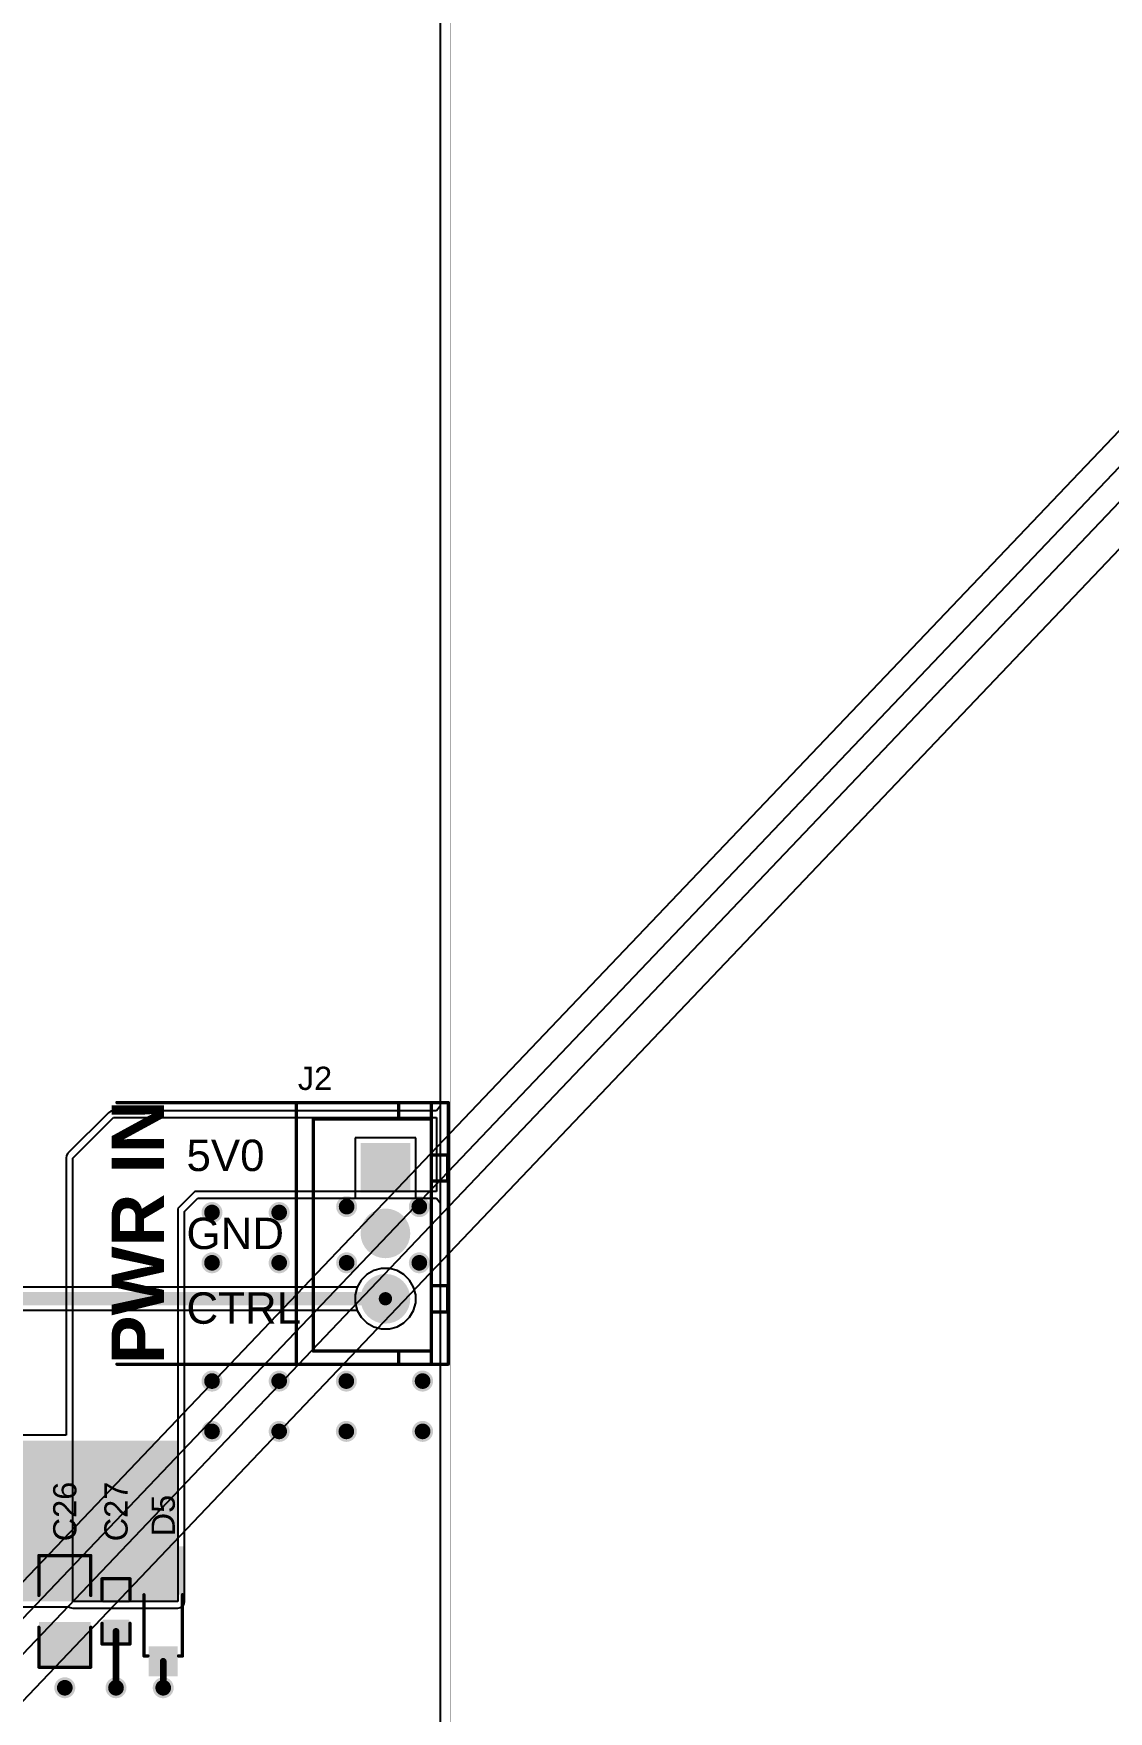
# Model space of a CAD drawing. Header units: inches. Extents: x 0 to 207, y -1 to 213.
# Drawn here: x 4.633 to 6.25, y 0.55 to 3.075 of the extents above; entities that cross this region are included whole.
import ezdxf

# ---------------------------------------------------------------- set-up
doc = ezdxf.new("R2010")
doc.units = ezdxf.units.IN
doc.header["$MEASUREMENT"] = 0
for name, color, linetype in [('Board Outline', 216, 'Continuous'), ('Bottom Layer', 5, 'Continuous'), ('Bottom Solder', 6, 'Continuous'), ('Multi-Layer', 9, 'Continuous'), ('Pad Holes', 156, 'Continuous'), ('Top Layer', 1, 'Continuous'), ('Top Overlay', 2, 'Continuous'), ('Top Paste', 8, 'Continuous'), ('Top Solder', 216, 'Continuous'), ('Via Holes', 16, 'Continuous')]:
    doc.layers.add(name, color=color, linetype=linetype)
doc.styles.add('Arial', font='', dxfattribs={"height": 0.2})
doc.styles.add('Arial_Bold', font='', dxfattribs={"height": 0.2})
doc.styles.get('Arial').set_extended_font_data('Arial')
doc.styles.get('Arial_Bold').set_extended_font_data('Arial', bold=True)

# ---------------------------------------------------------------- blocks, each defined once
blk = doc.blocks.new('13_WQFN_HR__3_2__3')
at = {"layer": 'Top Solder'}
for p in [(-0.0226, 0.0713), (-0.0215, -0.0363), (0.0297, 0.071), (0.0464, -0.0363)]:
    blk.add_line(p, (202.4059, 212.697), dxfattribs=at)
blk = doc.blocks.new('XH_3A_41')
at = {"layer": 'Bottom Layer'}
h = blk.add_hatch(color=5, dxfattribs=at)
edge = h.paths.add_edge_path()
edge.add_arc((-0.098425, 0), 0.035433, 0, 360)
h = blk.add_hatch(color=5, dxfattribs=at)
edge = h.paths.add_edge_path()
edge.add_arc((0, 0), 0.035433, 0, 360)
blk.add_hatch(color=5, dxfattribs=at).paths.add_polyline_path([(0.062992, 0.035433), (0.133858, 0.035433), (0.133858, -0.035433), (0.062992, -0.035433)])
at = {"layer": 'Bottom Solder'}
h = blk.add_hatch(color=6, dxfattribs=at)
edge = h.paths.add_edge_path()
edge.add_arc((-0.098425, 0), 0.037402, 0, 360)
h = blk.add_hatch(color=6, dxfattribs=at)
edge = h.paths.add_edge_path()
edge.add_arc((0, 0), 0.037402, 0, 360)
blk.add_hatch(color=6, dxfattribs=at).paths.add_polyline_path([(0.061023, 0.037402), (0.135827, 0.037402), (0.135827, -0.037402), (0.061023, -0.037402)])
at = {"layer": 'Multi-Layer'}
h = blk.add_hatch(color=9, dxfattribs=at)
edge = h.paths.add_edge_path()
edge.add_arc((-0.098425, 0), 0.035433, 0, 360)
h = blk.add_hatch(color=9, dxfattribs=at)
edge = h.paths.add_edge_path()
edge.add_arc((0, 0), 0.035433, 0, 360)
blk.add_hatch(color=9, dxfattribs=at).paths.add_polyline_path([(0.062992, 0.035433), (0.133858, 0.035433), (0.133858, -0.035433), (0.062992, -0.035433)])
at = {"layer": 'Pad Holes'}
h = blk.add_hatch(color=7, dxfattribs=at)
edge = h.paths.add_edge_path()
edge.add_arc((-0.098425, 0), 0.019685, 0, 360)
h = blk.add_hatch(color=7, dxfattribs=at)
edge = h.paths.add_edge_path()
edge.add_arc((0, 0), 0.019685, 0, 360)
h = blk.add_hatch(color=7, dxfattribs=at)
edge = h.paths.add_edge_path()
edge.add_arc((0.098425, 0), 0.019685, 0, 360)
at = {"layer": 'Top Layer'}
h = blk.add_hatch(color=1, dxfattribs=at)
edge = h.paths.add_edge_path()
edge.add_arc((-0.098425, 0), 0.035433, 0, 360)
h = blk.add_hatch(color=1, dxfattribs=at)
edge = h.paths.add_edge_path()
edge.add_arc((0, 0), 0.035433, 0, 360)
blk.add_hatch(color=1, dxfattribs=at).paths.add_polyline_path([(0.062992, 0.035433), (0.133858, 0.035433), (0.133858, -0.035433), (0.062992, -0.035433)])
at = {"layer": 'Top Solder'}
h = blk.add_hatch(color=216, dxfattribs=at)
edge = h.paths.add_edge_path()
edge.add_arc((-0.098425, 0), 0.037402, 0, 360)
h = blk.add_hatch(color=216, dxfattribs=at)
edge = h.paths.add_edge_path()
edge.add_arc((0, 0), 0.037402, 0, 360)
blk.add_hatch(color=216, dxfattribs=at).paths.add_polyline_path([(0.061023, 0.037402), (0.135827, 0.037402), (0.135827, -0.037402), (0.061023, -0.037402)])
at = {"layer": 'Top Overlay'}
for points in [[(-0.19685, 0.133858, 0.005, 0.005, 0), (-0.19685, -0.094488, 0.005, 0.005, 0)], [(-0.19685, 0.133858, 0.005, 0.005, 0), (0.196851, 0.133858, 0.005, 0.005, 0)], [(0.196851, 0.133858, 0.005, 0.005, 0), (0.196851, -0.094488, 0.005, 0.005, 0)], [(-0.177165, 0.10827, 0.005, 0.005, 0), (0.172245, 0.10827, 0.005, 0.005, 0)], [(-0.177165, 0.10827, 0.005, 0.005, 0), (-0.177165, -0.0689, 0.005, 0.005, 0)], [(0.172245, 0.10827, 0.005, 0.005, 0), (0.172245, -0.0689, 0.005, 0.005, 0)], [(-0.196845, -0.01969, 0.005, 0.005, 0), (-0.177155, -0.01969, 0.005, 0.005, 0)], [(-0.196845, -0.01969, 0.005, 0.005, 0), (-0.196845, -0.0689, 0.005, 0.005, 0)], [(-0.177155, -0.01969, 0.005, 0.005, 0), (-0.177155, -0.0689, 0.005, 0.005, 0)], [(0.172245, -0.01969, 0.005, 0.005, 0), (0.196855, -0.01969, 0.005, 0.005, 0)], [(0.172245, -0.01969, 0.005, 0.005, 0), (0.172245, -0.0689, 0.005, 0.005, 0)], [(0.196855, -0.01969, 0.005, 0.005, 0), (0.196855, -0.0689, 0.005, 0.005, 0)], [(-0.196845, -0.0689, 0.005, 0.005, 0), (-0.177155, -0.0689, 0.005, 0.005, 0)], [(-0.177165, -0.0689, 0.005, 0.005, 0), (0.172245, -0.0689, 0.005, 0.005, 0)], [(-0.118105, -0.0689, 0.005, 0.005, 0), (-0.078735, -0.0689, 0.005, 0.005, 0)], [(-0.118105, -0.0689, 0.005, 0.005, 0), (-0.118105, -0.09351, 0.005, 0.005, 0)], [(-0.078735, -0.0689, 0.005, 0.005, 0), (-0.078735, -0.09351, 0.005, 0.005, 0)], [(0.078745, -0.0689, 0.005, 0.005, 0), (0.118115, -0.0689, 0.005, 0.005, 0)], [(0.078745, -0.0689, 0.005, 0.005, 0), (0.078745, -0.09351, 0.005, 0.005, 0)], [(0.118115, -0.0689, 0.005, 0.005, 0), (0.118115, -0.09351, 0.005, 0.005, 0)], [(0.172245, -0.0689, 0.005, 0.005, 0), (0.196855, -0.0689, 0.005, 0.005, 0)], [(-0.19685, -0.094488, 0.005, 0.005, 0), (0.196851, -0.094488, 0.005, 0.005, 0)], [(-0.118105, -0.09351, 0.005, 0.005, 0), (-0.078735, -0.09351, 0.005, 0.005, 0)], [(0.078745, -0.09351, 0.005, 0.005, 0), (0.118115, -0.09351, 0.005, 0.005, 0)]]:
    blk.add_lwpolyline(points, format="xyseb", dxfattribs=at)
for points in [[(-0.1981, 0.133858, 0.0025, 0.0025, 1), (-0.1956, 0.133858, 0.0025, 0.0025, 1)], [(-0.1981, 0.133858, 0.0025, 0.0025, 1), (-0.1956, 0.133858, 0.0025, 0.0025, 1)], [(0.195601, 0.133858, 0.0025, 0.0025, 1), (0.198101, 0.133858, 0.0025, 0.0025, 1)], [(0.195601, 0.133858, 0.0025, 0.0025, 1), (0.198101, 0.133858, 0.0025, 0.0025, 1)], [(-0.178415, 0.10827, 0.0025, 0.0025, 1), (-0.175915, 0.10827, 0.0025, 0.0025, 1)], [(-0.178415, 0.10827, 0.0025, 0.0025, 1), (-0.175915, 0.10827, 0.0025, 0.0025, 1)], [(0.170995, 0.10827, 0.0025, 0.0025, 1), (0.173495, 0.10827, 0.0025, 0.0025, 1)], [(0.170995, 0.10827, 0.0025, 0.0025, 1), (0.173495, 0.10827, 0.0025, 0.0025, 1)], [(-0.198095, -0.01969, 0.0025, 0.0025, 1), (-0.195595, -0.01969, 0.0025, 0.0025, 1)], [(-0.198095, -0.01969, 0.0025, 0.0025, 1), (-0.195595, -0.01969, 0.0025, 0.0025, 1)], [(-0.178405, -0.01969, 0.0025, 0.0025, 1), (-0.175905, -0.01969, 0.0025, 0.0025, 1)], [(-0.178405, -0.01969, 0.0025, 0.0025, 1), (-0.175905, -0.01969, 0.0025, 0.0025, 1)], [(0.170995, -0.01969, 0.0025, 0.0025, 1), (0.173495, -0.01969, 0.0025, 0.0025, 1)], [(0.170995, -0.01969, 0.0025, 0.0025, 1), (0.173495, -0.01969, 0.0025, 0.0025, 1)], [(0.195605, -0.01969, 0.0025, 0.0025, 1), (0.198105, -0.01969, 0.0025, 0.0025, 1)], [(0.195605, -0.01969, 0.0025, 0.0025, 1), (0.198105, -0.01969, 0.0025, 0.0025, 1)], [(-0.198095, -0.0689, 0.0025, 0.0025, 1), (-0.195595, -0.0689, 0.0025, 0.0025, 1)], [(-0.198095, -0.0689, 0.0025, 0.0025, 1), (-0.195595, -0.0689, 0.0025, 0.0025, 1)], [(-0.178415, -0.0689, 0.0025, 0.0025, 1), (-0.175915, -0.0689, 0.0025, 0.0025, 1)], [(-0.178415, -0.0689, 0.0025, 0.0025, 1), (-0.175915, -0.0689, 0.0025, 0.0025, 1)], [(-0.178405, -0.0689, 0.0025, 0.0025, 1), (-0.175905, -0.0689, 0.0025, 0.0025, 1)], [(-0.178405, -0.0689, 0.0025, 0.0025, 1), (-0.175905, -0.0689, 0.0025, 0.0025, 1)], [(-0.119355, -0.0689, 0.0025, 0.0025, 1), (-0.116855, -0.0689, 0.0025, 0.0025, 1)], [(-0.119355, -0.0689, 0.0025, 0.0025, 1), (-0.116855, -0.0689, 0.0025, 0.0025, 1)], [(-0.079985, -0.0689, 0.0025, 0.0025, 1), (-0.077485, -0.0689, 0.0025, 0.0025, 1)], [(-0.079985, -0.0689, 0.0025, 0.0025, 1), (-0.077485, -0.0689, 0.0025, 0.0025, 1)], [(0.077495, -0.0689, 0.0025, 0.0025, 1), (0.079995, -0.0689, 0.0025, 0.0025, 1)], [(0.077495, -0.0689, 0.0025, 0.0025, 1), (0.079995, -0.0689, 0.0025, 0.0025, 1)], [(0.116865, -0.0689, 0.0025, 0.0025, 1), (0.119365, -0.0689, 0.0025, 0.0025, 1)], [(0.116865, -0.0689, 0.0025, 0.0025, 1), (0.119365, -0.0689, 0.0025, 0.0025, 1)], [(0.170995, -0.0689, 0.0025, 0.0025, 1), (0.173495, -0.0689, 0.0025, 0.0025, 1)], [(0.170995, -0.0689, 0.0025, 0.0025, 1), (0.173495, -0.0689, 0.0025, 0.0025, 1)], [(0.170995, -0.0689, 0.0025, 0.0025, 1), (0.173495, -0.0689, 0.0025, 0.0025, 1)], [(0.170995, -0.0689, 0.0025, 0.0025, 1), (0.173495, -0.0689, 0.0025, 0.0025, 1)], [(0.195605, -0.0689, 0.0025, 0.0025, 1), (0.198105, -0.0689, 0.0025, 0.0025, 1)], [(0.195605, -0.0689, 0.0025, 0.0025, 1), (0.198105, -0.0689, 0.0025, 0.0025, 1)], [(-0.1981, -0.094488, 0.0025, 0.0025, 1), (-0.1956, -0.094488, 0.0025, 0.0025, 1)], [(-0.1981, -0.094488, 0.0025, 0.0025, 1), (-0.1956, -0.094488, 0.0025, 0.0025, 1)], [(-0.119355, -0.09351, 0.0025, 0.0025, 1), (-0.116855, -0.09351, 0.0025, 0.0025, 1)], [(-0.119355, -0.09351, 0.0025, 0.0025, 1), (-0.116855, -0.09351, 0.0025, 0.0025, 1)], [(-0.079985, -0.09351, 0.0025, 0.0025, 1), (-0.077485, -0.09351, 0.0025, 0.0025, 1)], [(-0.079985, -0.09351, 0.0025, 0.0025, 1), (-0.077485, -0.09351, 0.0025, 0.0025, 1)], [(0.077495, -0.09351, 0.0025, 0.0025, 1), (0.079995, -0.09351, 0.0025, 0.0025, 1)], [(0.077495, -0.09351, 0.0025, 0.0025, 1), (0.079995, -0.09351, 0.0025, 0.0025, 1)], [(0.116865, -0.09351, 0.0025, 0.0025, 1), (0.119365, -0.09351, 0.0025, 0.0025, 1)], [(0.116865, -0.09351, 0.0025, 0.0025, 1), (0.119365, -0.09351, 0.0025, 0.0025, 1)], [(0.195601, -0.094488, 0.0025, 0.0025, 1), (0.198101, -0.094488, 0.0025, 0.0025, 1)], [(0.195601, -0.094488, 0.0025, 0.0025, 1), (0.198101, -0.094488, 0.0025, 0.0025, 1)]]:
    blk.add_lwpolyline(points, format="xyseb", close=True, dxfattribs=at)
blk = doc.blocks.new('SOD_123_44')
at = {"layer": 'Top Layer'}
for points in [[(-0.0433, 0.0177), (-0.0433, -0.0177), (-0.0807, -0.0177), (-0.0807, 0.0177)], [(0.0807, 0.0177), (0.0807, -0.0177), (0.0433, -0.0177), (0.0433, 0.0177)]]:
    blk.add_hatch(color=1, dxfattribs=at).paths.add_polyline_path(points)
at = {"layer": 'Top Overlay'}
for points in [[(0.038, 0.02), (0.111, 0.02), (0.111, 0.0315), (0.038, 0.0315)], [(0.0834, -0.031), (0.111, -0.031), (0.111, 0.031), (0.0834, 0.031)], [(0.038, -0.0315), (0.111, -0.0315), (0.111, -0.02), (0.038, -0.02)]]:
    blk.add_hatch(color=2, dxfattribs=at).paths.add_polyline_path(points)
at = {"layer": 'Top Paste'}
for points in [[(-0.0433, 0.0177), (-0.0433, -0.0177), (-0.0807, -0.0177), (-0.0807, 0.0177)], [(0.0807, 0.0177), (0.0807, -0.0177), (0.0433, -0.0177), (0.0433, 0.0177)]]:
    blk.add_hatch(color=8, dxfattribs=at).paths.add_polyline_path(points)
at = {"layer": 'Top Solder'}
for points in [[(-0.0393, 0.0217), (-0.0393, -0.0217), (-0.0847, -0.0217), (-0.0847, 0.0217)], [(0.0847, 0.0217), (0.0847, -0.0217), (0.0393, -0.0217), (0.0393, 0.0217)]]:
    blk.add_hatch(color=216, dxfattribs=at).paths.add_polyline_path(points)
at = {"layer": 'Top Overlay'}
for points in [[(-0.054, 0.029, 0.005, 0.005, 0), (-0.054, 0.023, 0.005, 0.005, 0)], [(-0.054, 0.029, 0.005, 0.005, 0), (0.038, 0.029, 0.005, 0.005, 0)], [(-0.054, -0.023, 0.005, 0.005, 0), (-0.054, -0.029, 0.005, 0.005, 0)], [(-0.054, -0.029, 0.005, 0.005, 0), (0.038, -0.029, 0.005, 0.005, 0)]]:
    blk.add_lwpolyline(points, format="xyseb", dxfattribs=at)
for points in [[(-0.0552, 0.029, 0.0025, 0.0025, 1), (-0.0527, 0.029, 0.0025, 0.0025, 1)], [(-0.0552, 0.029, 0.0025, 0.0025, 1), (-0.0527, 0.029, 0.0025, 0.0025, 1)], [(-0.0552, 0.023, 0.0025, 0.0025, 1), (-0.0527, 0.023, 0.0025, 0.0025, 1)], [(0.0368, 0.029, 0.0025, 0.0025, 1), (0.0393, 0.029, 0.0025, 0.0025, 1)], [(-0.0552, -0.023, 0.0025, 0.0025, 1), (-0.0527, -0.023, 0.0025, 0.0025, 1)], [(-0.0552, -0.029, 0.0025, 0.0025, 1), (-0.0527, -0.029, 0.0025, 0.0025, 1)], [(-0.0552, -0.029, 0.0025, 0.0025, 1), (-0.0527, -0.029, 0.0025, 0.0025, 1)], [(0.0368, -0.029, 0.0025, 0.0025, 1), (0.0393, -0.029, 0.0025, 0.0025, 1)]]:
    blk.add_lwpolyline(points, format="xyseb", close=True, dxfattribs=at)
blk = doc.blocks.new('C___0603_51')
at = {"layer": 'Top Layer'}
for points in [[(-0.015, 0.0175), (-0.015, -0.0175), (-0.045, -0.0175), (-0.045, 0.0175)], [(0.045, 0.0175), (0.045, -0.0175), (0.015, -0.0175), (0.015, 0.0175)]]:
    blk.add_hatch(color=1, dxfattribs=at).paths.add_polyline_path(points)
at = {"layer": 'Top Paste'}
for points in [[(-0.015, 0.0175), (-0.015, -0.0175), (-0.045, -0.0175), (-0.045, 0.0175)], [(0.045, 0.0175), (0.045, -0.0175), (0.015, -0.0175), (0.015, 0.0175)]]:
    blk.add_hatch(color=8, dxfattribs=at).paths.add_polyline_path(points)
at = {"layer": 'Top Solder'}
for points in [[(-0.0126, 0.0199), (-0.0126, -0.0199), (-0.0474, -0.0199), (-0.0474, 0.0199)], [(0.0474, 0.0199), (0.0474, -0.0199), (0.0126, -0.0199), (0.0126, 0.0199)]]:
    blk.add_hatch(color=216, dxfattribs=at).paths.add_polyline_path(points)
at = {"layer": 'Top Overlay'}
for points in [[(-0.049, 0.021, 0.005, 0.005, 0), (-0.018, 0.021, 0.005, 0.005, 0)], [(-0.049, 0.021, 0.005, 0.005, 0), (-0.049, -0.021, 0.005, 0.005, 0)], [(0.018, 0.021, 0.005, 0.005, 0), (0.049, 0.021, 0.005, 0.005, 0)], [(0.049, 0.021, 0.005, 0.005, 0), (0.049, -0.021, 0.005, 0.005, 0)], [(-0.049, -0.021, 0.005, 0.005, 0), (-0.018, -0.021, 0.005, 0.005, 0)], [(0.018, -0.021, 0.005, 0.005, 0), (0.049, -0.021, 0.005, 0.005, 0)]]:
    blk.add_lwpolyline(points, format="xyseb", dxfattribs=at)
for points in [[(-0.0503, 0.021, 0.0025, 0.0025, 1), (-0.0478, 0.021, 0.0025, 0.0025, 1)], [(-0.0503, 0.021, 0.0025, 0.0025, 1), (-0.0478, 0.021, 0.0025, 0.0025, 1)], [(-0.0192, 0.021, 0.0025, 0.0025, 1), (-0.0168, 0.021, 0.0025, 0.0025, 1)], [(0.0168, 0.021, 0.0025, 0.0025, 1), (0.0192, 0.021, 0.0025, 0.0025, 1)], [(0.0478, 0.021, 0.0025, 0.0025, 1), (0.0503, 0.021, 0.0025, 0.0025, 1)], [(0.0478, 0.021, 0.0025, 0.0025, 1), (0.0503, 0.021, 0.0025, 0.0025, 1)], [(-0.0503, -0.021, 0.0025, 0.0025, 1), (-0.0478, -0.021, 0.0025, 0.0025, 1)], [(-0.0503, -0.021, 0.0025, 0.0025, 1), (-0.0478, -0.021, 0.0025, 0.0025, 1)], [(-0.0192, -0.021, 0.0025, 0.0025, 1), (-0.0168, -0.021, 0.0025, 0.0025, 1)], [(0.0168, -0.021, 0.0025, 0.0025, 1), (0.0192, -0.021, 0.0025, 0.0025, 1)], [(0.0478, -0.021, 0.0025, 0.0025, 1), (0.0503, -0.021, 0.0025, 0.0025, 1)], [(0.0478, -0.021, 0.0025, 0.0025, 1), (0.0503, -0.021, 0.0025, 0.0025, 1)]]:
    blk.add_lwpolyline(points, format="xyseb", close=True, dxfattribs=at)
blk = doc.blocks.new('C___1206_52')
at = {"layer": 'Top Layer'}
for points in [[(-0.08, 0.035), (-0.02, 0.035), (-0.02, -0.035), (-0.08, -0.035)], [(0.02, 0.035), (0.08, 0.035), (0.08, -0.035), (0.02, -0.035)]]:
    blk.add_hatch(color=1, dxfattribs=at).paths.add_polyline_path(points)
at = {"layer": 'Top Paste'}
for points in [[(-0.08, 0.035), (-0.02, 0.035), (-0.02, -0.035), (-0.08, -0.035)], [(0.02, 0.035), (0.08, 0.035), (0.08, -0.035), (0.02, -0.035)]]:
    blk.add_hatch(color=8, dxfattribs=at).paths.add_polyline_path(points)
at = {"layer": 'Top Solder'}
for points in [[(-0.084, 0.039), (-0.016, 0.039), (-0.016, -0.039), (-0.084, -0.039)], [(0.016, 0.039), (0.084, 0.039), (0.084, -0.039), (0.016, -0.039)]]:
    blk.add_hatch(color=216, dxfattribs=at).paths.add_polyline_path(points)
at = {"layer": 'Top Overlay'}
for points in [[(-0.084, 0.039, 0.005, 0.005, 0), (-0.024, 0.039, 0.005, 0.005, 0)], [(-0.084, 0.039, 0.005, 0.005, 0), (-0.084, -0.039, 0.005, 0.005, 0)], [(0.024, 0.039, 0.005, 0.005, 0), (0.084, 0.039, 0.005, 0.005, 0)], [(0.084, 0.039, 0.005, 0.005, 0), (0.084, -0.039, 0.005, 0.005, 0)], [(-0.084, -0.039, 0.005, 0.005, 0), (-0.024, -0.039, 0.005, 0.005, 0)], [(0.024, -0.039, 0.005, 0.005, 0), (0.084, -0.039, 0.005, 0.005, 0)]]:
    blk.add_lwpolyline(points, format="xyseb", dxfattribs=at)
for points in [[(-0.08525, 0.039, 0.0025, 0.0025, 1), (-0.08275, 0.039, 0.0025, 0.0025, 1)], [(-0.08525, 0.039, 0.0025, 0.0025, 1), (-0.08275, 0.039, 0.0025, 0.0025, 1)], [(-0.02525, 0.039, 0.0025, 0.0025, 1), (-0.02275, 0.039, 0.0025, 0.0025, 1)], [(0.02275, 0.039, 0.0025, 0.0025, 1), (0.02525, 0.039, 0.0025, 0.0025, 1)], [(0.08275, 0.039, 0.0025, 0.0025, 1), (0.08525, 0.039, 0.0025, 0.0025, 1)], [(0.08275, 0.039, 0.0025, 0.0025, 1), (0.08525, 0.039, 0.0025, 0.0025, 1)], [(-0.08525, -0.039, 0.0025, 0.0025, 1), (-0.08275, -0.039, 0.0025, 0.0025, 1)], [(-0.08525, -0.039, 0.0025, 0.0025, 1), (-0.08275, -0.039, 0.0025, 0.0025, 1)], [(-0.02525, -0.039, 0.0025, 0.0025, 1), (-0.02275, -0.039, 0.0025, 0.0025, 1)], [(0.02275, -0.039, 0.0025, 0.0025, 1), (0.02525, -0.039, 0.0025, 0.0025, 1)], [(0.08275, -0.039, 0.0025, 0.0025, 1), (0.08525, -0.039, 0.0025, 0.0025, 1)], [(0.08275, -0.039, 0.0025, 0.0025, 1), (0.08525, -0.039, 0.0025, 0.0025, 1)]]:
    blk.add_lwpolyline(points, format="xyseb", close=True, dxfattribs=at)

msp = doc.modelspace()

# ---------------------------------------------------------------- hatches: boundary and pattern name
at = {"layer": 'Bottom Layer'}
h = msp.add_hatch(color=5, dxfattribs=at)
edge = h.paths.add_edge_path()
edge.add_arc((4.9014, 1.3012), 0.0118, 0, 360)
h = msp.add_hatch(color=5, dxfattribs=at)
edge = h.paths.add_edge_path()
edge.add_arc((5.0024, 1.3012), 0.0118, 0, 360)
h = msp.add_hatch(color=5, dxfattribs=at)
edge = h.paths.add_edge_path()
edge.add_arc((5.1039, 1.31), 0.0118, 0, 360)
h = msp.add_hatch(color=5, dxfattribs=at)
edge = h.paths.add_edge_path()
edge.add_arc((5.2132, 1.31), 0.0118, 0, 360)
h = msp.add_hatch(color=5, dxfattribs=at)
edge = h.paths.add_edge_path()
edge.add_arc((4.9014, 1.2255), 0.0118, 0, 360)
h = msp.add_hatch(color=5, dxfattribs=at)
edge = h.paths.add_edge_path()
edge.add_arc((5.0024, 1.2255), 0.0118, 0, 360)
h = msp.add_hatch(color=5, dxfattribs=at)
edge = h.paths.add_edge_path()
edge.add_arc((5.1039, 1.2255), 0.0118, 0, 360)
h = msp.add_hatch(color=5, dxfattribs=at)
edge = h.paths.add_edge_path()
edge.add_arc((5.2132, 1.2255), 0.0118, 0, 360)
h = msp.add_hatch(color=5, dxfattribs=at)
edge = h.paths.add_edge_path()
edge.add_arc((4.9014, 1.0475), 0.0118, 0, 360)
h = msp.add_hatch(color=5, dxfattribs=at)
edge = h.paths.add_edge_path()
edge.add_arc((5.0024, 1.0475), 0.0118, 0, 360)
h = msp.add_hatch(color=5, dxfattribs=at)
edge = h.paths.add_edge_path()
edge.add_arc((5.1034, 1.0475), 0.0118, 0, 360)
h = msp.add_hatch(color=5, dxfattribs=at)
edge = h.paths.add_edge_path()
edge.add_arc((5.2181, 1.0475), 0.0118, 0, 360)
h = msp.add_hatch(color=5, dxfattribs=at)
edge = h.paths.add_edge_path()
edge.add_arc((4.9014, 0.9718), 0.0118, 0, 360)
h = msp.add_hatch(color=5, dxfattribs=at)
edge = h.paths.add_edge_path()
edge.add_arc((5.0024, 0.9718), 0.0118, 0, 360)
h = msp.add_hatch(color=5, dxfattribs=at)
edge = h.paths.add_edge_path()
edge.add_arc((5.1034, 0.9718), 0.0118, 0, 360)
h = msp.add_hatch(color=5, dxfattribs=at)
edge = h.paths.add_edge_path()
edge.add_arc((5.2181, 0.9718), 0.0118, 0, 360)
h = msp.add_hatch(color=5, dxfattribs=at)
edge = h.paths.add_edge_path()
edge.add_arc((4.68, 0.586), 0.0118, 0, 360)
h = msp.add_hatch(color=5, dxfattribs=at)
edge = h.paths.add_edge_path()
edge.add_arc((4.757, 0.586), 0.0118, 0, 360)
h = msp.add_hatch(color=5, dxfattribs=at)
edge = h.paths.add_edge_path()
edge.add_arc((4.828, 0.586), 0.0118, 0, 360)
at = {"layer": 'Bottom Solder'}
h = msp.add_hatch(color=6, dxfattribs=at)
edge = h.paths.add_edge_path()
edge.add_arc((4.9014, 1.3012), 0.0158, 0, 360)
h = msp.add_hatch(color=6, dxfattribs=at)
edge = h.paths.add_edge_path()
edge.add_arc((5.0024, 1.3012), 0.0158, 0, 360)
h = msp.add_hatch(color=6, dxfattribs=at)
edge = h.paths.add_edge_path()
edge.add_arc((5.1039, 1.31), 0.0158, 0, 360)
h = msp.add_hatch(color=6, dxfattribs=at)
edge = h.paths.add_edge_path()
edge.add_arc((5.2132, 1.31), 0.0158, 0, 360)
h = msp.add_hatch(color=6, dxfattribs=at)
edge = h.paths.add_edge_path()
edge.add_arc((4.9014, 1.2255), 0.0158, 0, 360)
h = msp.add_hatch(color=6, dxfattribs=at)
edge = h.paths.add_edge_path()
edge.add_arc((5.0024, 1.2255), 0.0158, 0, 360)
h = msp.add_hatch(color=6, dxfattribs=at)
edge = h.paths.add_edge_path()
edge.add_arc((5.1039, 1.2255), 0.0158, 0, 360)
h = msp.add_hatch(color=6, dxfattribs=at)
edge = h.paths.add_edge_path()
edge.add_arc((5.2132, 1.2255), 0.0158, 0, 360)
h = msp.add_hatch(color=6, dxfattribs=at)
edge = h.paths.add_edge_path()
edge.add_arc((4.9014, 1.0475), 0.0158, 0, 360)
h = msp.add_hatch(color=6, dxfattribs=at)
edge = h.paths.add_edge_path()
edge.add_arc((5.0024, 1.0475), 0.0158, 0, 360)
h = msp.add_hatch(color=6, dxfattribs=at)
edge = h.paths.add_edge_path()
edge.add_arc((5.1034, 1.0475), 0.0158, 0, 360)
h = msp.add_hatch(color=6, dxfattribs=at)
edge = h.paths.add_edge_path()
edge.add_arc((5.2181, 1.0475), 0.0158, 0, 360)
h = msp.add_hatch(color=6, dxfattribs=at)
edge = h.paths.add_edge_path()
edge.add_arc((4.9014, 0.9718), 0.0158, 0, 360)
h = msp.add_hatch(color=6, dxfattribs=at)
edge = h.paths.add_edge_path()
edge.add_arc((5.0024, 0.9718), 0.0158, 0, 360)
h = msp.add_hatch(color=6, dxfattribs=at)
edge = h.paths.add_edge_path()
edge.add_arc((5.1034, 0.9718), 0.0158, 0, 360)
h = msp.add_hatch(color=6, dxfattribs=at)
edge = h.paths.add_edge_path()
edge.add_arc((5.2181, 0.9718), 0.0158, 0, 360)
h = msp.add_hatch(color=6, dxfattribs=at)
edge = h.paths.add_edge_path()
edge.add_arc((4.68, 0.586), 0.0158, 0, 360)
h = msp.add_hatch(color=6, dxfattribs=at)
edge = h.paths.add_edge_path()
edge.add_arc((4.757, 0.586), 0.0158, 0, 360)
h = msp.add_hatch(color=6, dxfattribs=at)
edge = h.paths.add_edge_path()
edge.add_arc((4.828, 0.586), 0.0158, 0, 360)
at = {"layer": 'Top Layer'}
h = msp.add_hatch(color=1, dxfattribs=at)
edge = h.paths.add_edge_path()
edge.add_arc((4.9014, 1.3012), 0.0118, 0, 360)
h = msp.add_hatch(color=1, dxfattribs=at)
edge = h.paths.add_edge_path()
edge.add_arc((5.0024, 1.3012), 0.0118, 0, 360)
h = msp.add_hatch(color=1, dxfattribs=at)
edge = h.paths.add_edge_path()
edge.add_arc((5.1039, 1.31), 0.0118, 0, 360)
h = msp.add_hatch(color=1, dxfattribs=at)
edge = h.paths.add_edge_path()
edge.add_arc((5.2132, 1.31), 0.0118, 0, 360)
h = msp.add_hatch(color=1, dxfattribs=at)
edge = h.paths.add_edge_path()
edge.add_arc((4.9014, 1.2255), 0.0118, 0, 360)
h = msp.add_hatch(color=1, dxfattribs=at)
edge = h.paths.add_edge_path()
edge.add_arc((5.0024, 1.2255), 0.0118, 0, 360)
h = msp.add_hatch(color=1, dxfattribs=at)
edge = h.paths.add_edge_path()
edge.add_arc((5.1039, 1.2255), 0.0118, 0, 360)
h = msp.add_hatch(color=1, dxfattribs=at)
edge = h.paths.add_edge_path()
edge.add_arc((5.2132, 1.2255), 0.0118, 0, 360)
h = msp.add_hatch(color=1, dxfattribs=at)
edge = h.paths.add_edge_path()
edge.add_arc((4.9014, 1.0475), 0.0118, 0, 360)
h = msp.add_hatch(color=1, dxfattribs=at)
edge = h.paths.add_edge_path()
edge.add_arc((5.0024, 1.0475), 0.0118, 0, 360)
h = msp.add_hatch(color=1, dxfattribs=at)
edge = h.paths.add_edge_path()
edge.add_arc((5.1034, 1.0475), 0.0118, 0, 360)
h = msp.add_hatch(color=1, dxfattribs=at)
edge = h.paths.add_edge_path()
edge.add_arc((5.2181, 1.0475), 0.0118, 0, 360)
h = msp.add_hatch(color=1, dxfattribs=at)
edge = h.paths.add_edge_path()
edge.add_arc((4.9014, 0.9718), 0.0118, 0, 360)
h = msp.add_hatch(color=1, dxfattribs=at)
edge = h.paths.add_edge_path()
edge.add_arc((5.0024, 0.9718), 0.0118, 0, 360)
h = msp.add_hatch(color=1, dxfattribs=at)
edge = h.paths.add_edge_path()
edge.add_arc((5.1034, 0.9718), 0.0118, 0, 360)
h = msp.add_hatch(color=1, dxfattribs=at)
edge = h.paths.add_edge_path()
edge.add_arc((5.2181, 0.9718), 0.0118, 0, 360)
msp.add_hatch(color=1, dxfattribs=at).paths.add_polyline_path([(4.0649, 0.716), (4.85, 0.716), (4.85, 0.9578), (4.0649, 0.9578)])
h = msp.add_hatch(color=1, dxfattribs=at)
edge = h.paths.add_edge_path()
edge.add_arc((4.68, 0.586), 0.0118, 0, 360)
h = msp.add_hatch(color=1, dxfattribs=at)
edge = h.paths.add_edge_path()
edge.add_arc((4.757, 0.586), 0.0118, 0, 360)
h = msp.add_hatch(color=1, dxfattribs=at)
edge = h.paths.add_edge_path()
edge.add_arc((4.828, 0.586), 0.0118, 0, 360)
at = {"layer": 'Top Solder'}
h = msp.add_hatch(color=216, dxfattribs=at)
edge = h.paths.add_edge_path()
edge.add_arc((4.9014, 1.3012), 0.0158, 0, 360)
h = msp.add_hatch(color=216, dxfattribs=at)
edge = h.paths.add_edge_path()
edge.add_arc((5.0024, 1.3012), 0.0158, 0, 360)
h = msp.add_hatch(color=216, dxfattribs=at)
edge = h.paths.add_edge_path()
edge.add_arc((5.1039, 1.31), 0.0158, 0, 360)
h = msp.add_hatch(color=216, dxfattribs=at)
edge = h.paths.add_edge_path()
edge.add_arc((5.2132, 1.31), 0.0158, 0, 360)
h = msp.add_hatch(color=216, dxfattribs=at)
edge = h.paths.add_edge_path()
edge.add_arc((4.9014, 1.2255), 0.0158, 0, 360)
h = msp.add_hatch(color=216, dxfattribs=at)
edge = h.paths.add_edge_path()
edge.add_arc((5.0024, 1.2255), 0.0158, 0, 360)
h = msp.add_hatch(color=216, dxfattribs=at)
edge = h.paths.add_edge_path()
edge.add_arc((5.1039, 1.2255), 0.0158, 0, 360)
h = msp.add_hatch(color=216, dxfattribs=at)
edge = h.paths.add_edge_path()
edge.add_arc((5.2132, 1.2255), 0.0158, 0, 360)
h = msp.add_hatch(color=216, dxfattribs=at)
edge = h.paths.add_edge_path()
edge.add_arc((4.9014, 1.0475), 0.0158, 0, 360)
h = msp.add_hatch(color=216, dxfattribs=at)
edge = h.paths.add_edge_path()
edge.add_arc((5.0024, 1.0475), 0.0158, 0, 360)
h = msp.add_hatch(color=216, dxfattribs=at)
edge = h.paths.add_edge_path()
edge.add_arc((5.1034, 1.0475), 0.0158, 0, 360)
h = msp.add_hatch(color=216, dxfattribs=at)
edge = h.paths.add_edge_path()
edge.add_arc((5.2181, 1.0475), 0.0158, 0, 360)
h = msp.add_hatch(color=216, dxfattribs=at)
edge = h.paths.add_edge_path()
edge.add_arc((4.9014, 0.9718), 0.0158, 0, 360)
h = msp.add_hatch(color=216, dxfattribs=at)
edge = h.paths.add_edge_path()
edge.add_arc((5.0024, 0.9718), 0.0158, 0, 360)
h = msp.add_hatch(color=216, dxfattribs=at)
edge = h.paths.add_edge_path()
edge.add_arc((5.1034, 0.9718), 0.0158, 0, 360)
h = msp.add_hatch(color=216, dxfattribs=at)
edge = h.paths.add_edge_path()
edge.add_arc((5.2181, 0.9718), 0.0158, 0, 360)
h = msp.add_hatch(color=216, dxfattribs=at)
edge = h.paths.add_edge_path()
edge.add_arc((4.68, 0.586), 0.0158, 0, 360)
h = msp.add_hatch(color=216, dxfattribs=at)
edge = h.paths.add_edge_path()
edge.add_arc((4.757, 0.586), 0.0158, 0, 360)
h = msp.add_hatch(color=216, dxfattribs=at)
edge = h.paths.add_edge_path()
edge.add_arc((4.828, 0.586), 0.0158, 0, 360)
at = {"layer": 'Via Holes'}
h = msp.add_hatch(color=7, dxfattribs=at)
edge = h.paths.add_edge_path()
edge.add_arc((5.1039, 1.31), 0.00591, 0, 360)
h = msp.add_hatch(color=7, dxfattribs=at)
edge = h.paths.add_edge_path()
edge.add_arc((5.2132, 1.31), 0.00591, 0, 360)
h = msp.add_hatch(color=7, dxfattribs=at)
edge = h.paths.add_edge_path()
edge.add_arc((4.9014, 1.3012), 0.00591, 0, 360)
h = msp.add_hatch(color=7, dxfattribs=at)
edge = h.paths.add_edge_path()
edge.add_arc((5.0024, 1.3012), 0.00591, 0, 360)
h = msp.add_hatch(color=7, dxfattribs=at)
edge = h.paths.add_edge_path()
edge.add_arc((4.9014, 1.2255), 0.00591, 0, 360)
h = msp.add_hatch(color=7, dxfattribs=at)
edge = h.paths.add_edge_path()
edge.add_arc((5.0024, 1.2255), 0.00591, 0, 360)
h = msp.add_hatch(color=7, dxfattribs=at)
edge = h.paths.add_edge_path()
edge.add_arc((5.1039, 1.2255), 0.00591, 0, 360)
h = msp.add_hatch(color=7, dxfattribs=at)
edge = h.paths.add_edge_path()
edge.add_arc((5.2132, 1.2255), 0.00591, 0, 360)
h = msp.add_hatch(color=7, dxfattribs=at)
edge = h.paths.add_edge_path()
edge.add_arc((4.9014, 1.0475), 0.00591, 0, 360)
h = msp.add_hatch(color=7, dxfattribs=at)
edge = h.paths.add_edge_path()
edge.add_arc((5.0024, 1.0475), 0.00591, 0, 360)
h = msp.add_hatch(color=7, dxfattribs=at)
edge = h.paths.add_edge_path()
edge.add_arc((5.1034, 1.0475), 0.00591, 0, 360)
h = msp.add_hatch(color=7, dxfattribs=at)
edge = h.paths.add_edge_path()
edge.add_arc((5.2181, 1.0475), 0.00591, 0, 360)
h = msp.add_hatch(color=7, dxfattribs=at)
edge = h.paths.add_edge_path()
edge.add_arc((4.9014, 0.9718), 0.00591, 0, 360)
h = msp.add_hatch(color=7, dxfattribs=at)
edge = h.paths.add_edge_path()
edge.add_arc((5.0024, 0.9718), 0.00591, 0, 360)
h = msp.add_hatch(color=7, dxfattribs=at)
edge = h.paths.add_edge_path()
edge.add_arc((5.1034, 0.9718), 0.00591, 0, 360)
h = msp.add_hatch(color=7, dxfattribs=at)
edge = h.paths.add_edge_path()
edge.add_arc((5.2181, 0.9718), 0.00591, 0, 360)
h = msp.add_hatch(color=7, dxfattribs=at)
edge = h.paths.add_edge_path()
edge.add_arc((4.68, 0.586), 0.00591, 0, 360)
h = msp.add_hatch(color=7, dxfattribs=at)
edge = h.paths.add_edge_path()
edge.add_arc((4.757, 0.586), 0.00591, 0, 360)
h = msp.add_hatch(color=7, dxfattribs=at)
edge = h.paths.add_edge_path()
edge.add_arc((4.828, 0.586), 0.00591, 0, 360)

# ---------------------------------------------------------------- linework, layer by layer
at = {"layer": 'Board Outline'}
msp.add_lwpolyline([(5.2598, 0, 0.0005, 0.0005, 0), (5.2598, 3.8425, 0.0005, 0.0005, 0)], format="xyseb", dxfattribs=at)
msp.add_lwpolyline([(5.2598, 0, 0.0005, 0.0005, 0), (5.2598, 3.8425, 0.0005, 0.0005, 0)], format="xyseb", dxfattribs=at)
msp.add_lwpolyline([(5.2598, 0, 0.0005, 0.0005, 0), (5.2598, 3.8425, 0.0005, 0.0005, 0)], format="xyseb", dxfattribs=at)
msp.add_lwpolyline([(5.2598, 0, 0.0005, 0.0005, 0), (5.2598, 3.8425, 0.0005, 0.0005, 0)], format="xyseb", dxfattribs=at)
at = {"layer": 'Bottom Layer'}
for p, q in [((5.2445, 3.8425), (5.2445, 0)), ((5.2077, 1.4136), (5.1168, 1.4136)), ((5.1168, 1.4136), (5.1168, 1.3228)), ((5.2077, 1.3228), (5.2077, 1.4136)), ((5.1168, 1.3228), (5.2077, 1.3228)), ((5.1447, 1.2137), (5.1343, 1.2077)), ((5.1563, 1.2168), (5.1447, 1.2137)), ((5.1682, 1.2168), (5.1563, 1.2168)), ((5.1798, 1.2137), (5.1682, 1.2168)), ((5.1901, 1.2077), (5.1798, 1.2137)), ((5.1199, 1.1887), (4.3039, 1.1887)), ((5.1259, 1.1993), (5.1199, 1.1889)), ((5.1199, 1.1889), (5.1199, 1.1887)), ((5.1343, 1.2077), (5.1259, 1.1993)), ((5.1986, 1.1993), (5.1901, 1.2077)), ((5.2046, 1.1889), (5.1986, 1.1993)), ((5.2077, 1.1773), (5.2046, 1.1889)), ((5.2046, 1.1538), (5.2077, 1.1654)), ((5.2077, 1.1654), (5.2077, 1.1773)), ((4.2967, 1.154), (5.1199, 1.154)), ((5.1199, 1.154), (5.1199, 1.1538)), ((5.1199, 1.1538), (5.1259, 1.1435)), ((5.1259, 1.1435), (5.1343, 1.135)), ((5.1901, 1.135), (5.1986, 1.1435)), ((5.1986, 1.1435), (5.2046, 1.1538)), ((5.1343, 1.135), (5.1447, 1.129)), ((5.1447, 1.129), (5.1563, 1.1259)), ((5.1563, 1.1259), (5.1682, 1.1259)), ((5.1682, 1.1259), (5.1798, 1.129)), ((5.1798, 1.129), (5.1901, 1.135))]:
    msp.add_line(p, q, dxfattribs=at)
msp.add_lwpolyline([(4.2967, 1.1714, 0.02, 0.02, 0), (5.1622, 1.1714, 0.02, 0.02, 0)], format="xyseb", dxfattribs=at)
msp.add_lwpolyline([(5.1572, 1.1714, 0.01, 0.01, 1), (5.1672, 1.1714, 0.01, 0.01, 1)], format="xyseb", close=True, dxfattribs=at)
at = {"layer": 'Top Layer'}
for p, q in [((5.2445, 3.8425), (5.2445, 1.4611)), ((4.7458, 1.4513), (4.6848, 1.3903)), ((4.692, 1.383), (4.753, 1.444)), ((4.7491, 1.4535), (4.7458, 1.4513)), ((4.753, 1.4542), (4.7491, 1.4535)), ((5.2388, 1.4542), (4.753, 1.4542)), ((4.753, 1.444), (5.2388, 1.444)), ((5.2445, 1.4611), (5.2388, 1.4542)), ((5.2388, 1.444), (5.2388, 1.3328)), ((4.6848, 1.3903), (4.6826, 1.3869)), ((4.6826, 1.3869), (4.6818, 1.383)), ((4.6818, 1.383), (4.6818, 0.9659)), ((4.692, 0.716), (4.692, 1.383)), ((4.8758, 1.3328), (4.85, 1.307)), ((4.8602, 1.3028), (4.88, 1.3226)), ((5.2388, 1.3328), (4.8758, 1.3328)), ((4.88, 1.3226), (5.2388, 1.3226)), ((5.2388, 1.3226), (5.2445, 1.3157)), ((5.2445, 1.3157), (5.2445, 0)), ((4.85, 1.307), (4.85, 0.716)), ((4.8602, 0.716), (4.8602, 1.3028)), ((5.1447, 1.2137), (5.1343, 1.2077)), ((5.1563, 1.2168), (5.1447, 1.2137)), ((5.1682, 1.2168), (5.1563, 1.2168)), ((5.1798, 1.2137), (5.1682, 1.2168)), ((5.1901, 1.2077), (5.1798, 1.2137)), ((5.1199, 1.1889), (5.1168, 1.1773)), ((5.1259, 1.1993), (5.1199, 1.1889)), ((5.1343, 1.2077), (5.1259, 1.1993)), ((5.1986, 1.1993), (5.1901, 1.2077)), ((5.2046, 1.1889), (5.1986, 1.1993)), ((5.2077, 1.1773), (5.2046, 1.1889)), ((5.1168, 1.1773), (5.1168, 1.1654)), ((5.1168, 1.1654), (5.1199, 1.1538)), ((5.2046, 1.1538), (5.2077, 1.1654)), ((5.2077, 1.1654), (5.2077, 1.1773)), ((5.1199, 1.1538), (5.1259, 1.1435)), ((5.1259, 1.1435), (5.1343, 1.135)), ((5.1901, 1.135), (5.1986, 1.1435)), ((5.1986, 1.1435), (5.2046, 1.1538)), ((5.1343, 1.135), (5.1447, 1.129)), ((5.1447, 1.129), (5.1563, 1.1259)), ((5.1563, 1.1259), (5.1682, 1.1259)), ((5.1682, 1.1259), (5.1798, 1.129)), ((5.1798, 1.129), (5.1901, 1.135)), ((4.6818, 0.9659), (4.304, 0.9659)), ((4.0649, 0.7079), (4.6862, 0.7079)), ((4.6862, 0.7079), (4.6881, 0.7066)), ((4.85, 0.716), (4.692, 0.716)), ((4.8539, 0.7066), (4.8572, 0.7088)), ((4.8572, 0.7088), (4.8595, 0.7121)), ((4.8595, 0.7121), (4.8602, 0.716)), ((4.6881, 0.7066), (4.692, 0.7059)), ((4.692, 0.7059), (4.85, 0.7059)), ((4.85, 0.7059), (4.8539, 0.7066))]:
    msp.add_line(p, q, dxfattribs=at)
for points in [[(4.757, 0.586, 0.01, 0.01, 0), (4.757, 0.671, 0.01, 0.01, 0)], [(4.828, 0.586, 0.01, 0.01, 0), (4.828, 0.6259, 0.01, 0.01, 0)]]:
    msp.add_lwpolyline(points, format="xyseb", dxfattribs=at)
for points in [[(4.7545, 0.671, 0.005, 0.005, 1), (4.7595, 0.671, 0.005, 0.005, 1)], [(4.8255, 0.6259, 0.005, 0.005, 1), (4.8305, 0.6259, 0.005, 0.005, 1)], [(4.7545, 0.586, 0.005, 0.005, 1), (4.7595, 0.586, 0.005, 0.005, 1)], [(4.8255, 0.586, 0.005, 0.005, 1), (4.8305, 0.586, 0.005, 0.005, 1)]]:
    msp.add_lwpolyline(points, format="xyseb", close=True, dxfattribs=at)
at = {"layer": 'Top Overlay'}
for points in [[(4.7585, 1.4666, 0.005, 0.005, 0), (5.0707, 1.4666, 0.005, 0.005, 0)], [(4.7585, 1.0729, 0.005, 0.005, 0), (5.0707, 1.0729, 0.005, 0.005, 0)]]:
    msp.add_lwpolyline(points, format="xyseb", dxfattribs=at)
for points in [[(4.7572, 1.4666, 0.0025, 0.0025, 1), (4.7597, 1.4666, 0.0025, 0.0025, 1)], [(5.0695, 1.4666, 0.0025, 0.0025, 1), (5.072, 1.4666, 0.0025, 0.0025, 1)], [(4.7572, 1.0729, 0.0025, 0.0025, 1), (4.7597, 1.0729, 0.0025, 0.0025, 1)], [(5.0695, 1.0729, 0.0025, 0.0025, 1), (5.072, 1.0729, 0.0025, 0.0025, 1)]]:
    msp.add_lwpolyline(points, format="xyseb", close=True, dxfattribs=at)

# ---------------------------------------------------------------- block references
msp.add_blockref('13_WQFN_HR__3_2__3', (4.1795, 0.1914))
at = {"rotation": 90}
for name, p in [('XH_3A_41', (5.1622, 1.2698)), ('C___1206_52', (4.68, 0.701)), ('SOD_123_44', (4.828, 0.6879)), ('C___0603_51', (4.757, 0.701))]:
    msp.add_blockref(name, p, dxfattribs=at)

# ---------------------------------------------------------------- texts
at = {"layer": 'Top Overlay', "style": 'Arial'}
msp.add_text('J2', height=0.035, dxfattribs=at).set_placement((5.0305, 1.4856))
at = {"layer": 'Top Overlay'}
for s, height, rotation, style, p in [('PWR IN', 0.07874, 90, 'Arial_Bold', (4.829, 1.0729)), ('5V0', 0.04724, 360, 'Arial', (4.863, 1.3636)), ('GND', 0.04724, 360, 'Arial', (4.863, 1.2462)), ('CTRL', 0.04724, 360, 'Arial', (4.863, 1.1338)), ('C26', 0.035, 90, 'Arial', (4.6975, 0.8064)), ('C27', 0.035, 90, 'Arial', (4.7745, 0.8064)), ('D5', 0.035, 90, 'Arial', (4.8455, 0.8139))]:
    msp.add_text(s, height=height, rotation=rotation, dxfattribs=dict(at, style=style)).set_placement(p)

doc.saveas('drawing.dxf')
